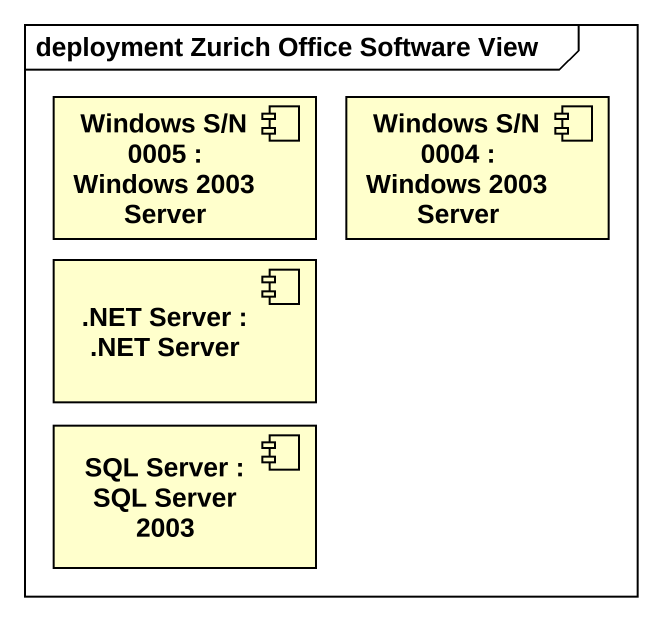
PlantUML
@startuml
mainframe deployment Zurich Office Software View
component "Windows S/N 0005 : Windows 2003 Server" as Windows_S_N_0005
component "Windows S/N 0004 : Windows 2003 Server" as Windows_S_N_0004
component ".NET Server : .NET Server" as NET_Server
component "SQL Server : SQL Server 2003" as SQL_Server
@enduml
